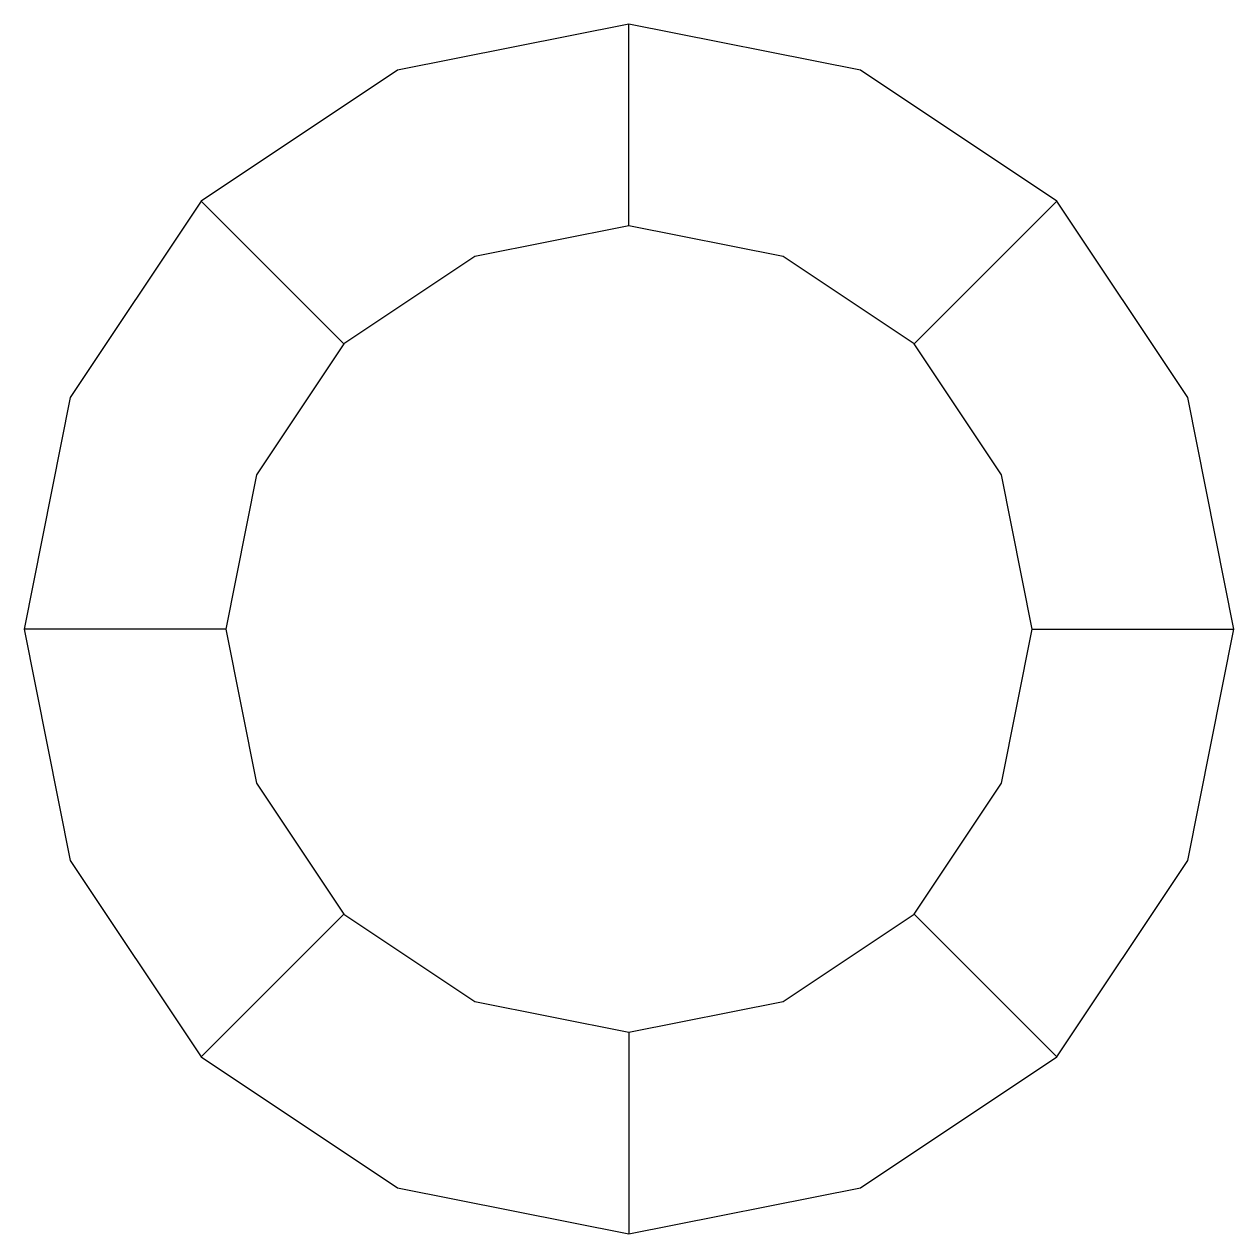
# Model space of a CAD drawing. Header units: metres. Extents: x 0 to 30, y 0 to 30.
import ezdxf

# ---------------------------------------------------------------- set-up
doc = ezdxf.new("R2010")
doc.units = ezdxf.units.M

msp = doc.modelspace()

# ---------------------------------------------------------------- linework, layer by layer
for p, q in [((15, 25), (15, 30)), ((7.929, 22.071), (4.393, 25.607)), ((22.071, 22.071), (25.607, 25.607)), ((5, 15), (0, 15)), ((25, 15), (30, 15)), ((7.929, 7.929), (4.393, 4.393)), ((22.071, 7.929), (25.607, 4.393)), ((15, 5), (15, 0))]:
    msp.add_line(p, q)
for points in [[(30, 15), (28.858, 20.74), (25.607, 25.607), (20.74, 28.858), (15, 30), (9.26, 28.858), (4.393, 25.607), (1.142, 20.74), (0, 15), (1.142, 9.26), (4.393, 4.393), (9.26, 1.142), (15, 0), (20.74, 1.142), (25.607, 4.393), (28.858, 9.26), (30, 15)], [(25, 15), (24.239, 18.827), (22.071, 22.071), (18.827, 24.239), (15, 25), (11.173, 24.239), (7.929, 22.071), (5.761, 18.827), (5, 15), (5.761, 11.173), (7.929, 7.929), (11.173, 5.761), (15, 5), (18.827, 5.761), (22.071, 7.929), (24.239, 11.173), (25, 15)]]:
    msp.add_lwpolyline(points)

doc.saveas('drawing.dxf')
